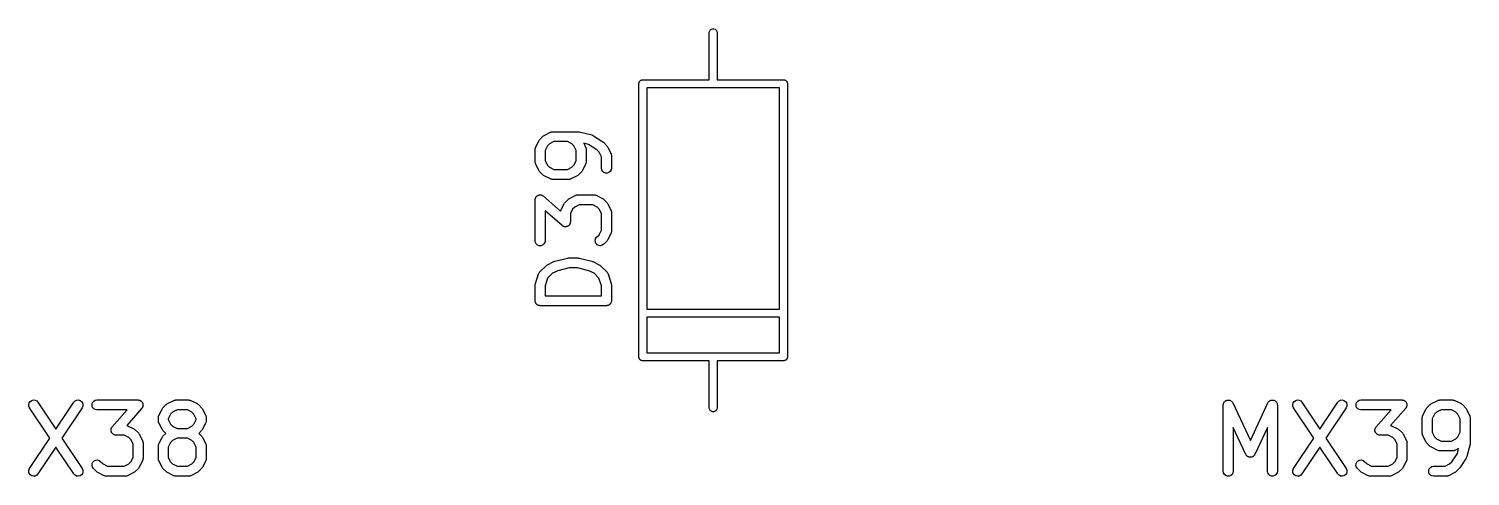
# Model space of a CAD drawing. Extents: x 35 to 250, y -99 to -35.
# Drawn here: x 56.36 to 78.08, y -98.95 to -92.2 of the extents above; entities that cross this region are included whole.
import ezdxf

# ---------------------------------------------------------------- set-up
doc = ezdxf.new("R2010")
doc.units = 0
doc.header["$MEASUREMENT"] = 0
doc.layers.add('BLACK', color=7, linetype='CONTINUOUS')

msp = doc.modelspace()

# ---------------------------------------------------------------- linework, layer by layer
at = {"layer": 'Black'}
for p, q in [((66.615, -92.2612), (66.6186, -92.2407)), ((66.615, -92.9712), (66.615, -92.2612)), ((66.6186, -92.2407), (66.629, -92.2227)), ((66.629, -92.2227), (66.645, -92.2093)), ((66.645, -92.2093), (66.6646, -92.2022)), ((66.6646, -92.2022), (66.6854, -92.2022)), ((66.6854, -92.2022), (66.705, -92.2093)), ((66.705, -92.2093), (66.721, -92.2227)), ((66.721, -92.2227), (66.7314, -92.2407)), ((66.7314, -92.2407), (66.735, -92.2612)), ((66.735, -92.2612), (66.735, -92.9712)), ((65.5899, -92.9775), (65.5945, -92.9749)), ((65.5945, -92.9749), (65.5997, -92.974)), ((65.5997, -92.974), (65.6046, -92.9722)), ((65.6046, -92.9722), (65.6098, -92.9722)), ((65.6098, -92.9722), (65.615, -92.9712)), ((65.615, -92.9712), (66.615, -92.9712)), ((66.735, -92.9712), (67.735, -92.9712)), ((67.735, -92.9712), (67.7402, -92.9722)), ((67.7402, -92.9722), (67.7454, -92.9722)), ((67.7454, -92.9722), (67.7503, -92.974)), ((67.7503, -92.974), (67.7555, -92.9749)), ((67.7555, -92.9749), (67.7601, -92.9775)), ((65.555, -93.0312), (65.5559, -93.0261)), ((65.555, -97.1512), (65.555, -93.0312)), ((65.5559, -93.0208), (65.5577, -93.0159)), ((65.5559, -93.0261), (65.5559, -93.0208)), ((65.5577, -93.0159), (65.5586, -93.0107)), ((65.5586, -93.0107), (65.5612, -93.0062)), ((65.5612, -93.0062), (65.563, -93.0012)), ((65.563, -93.0012), (65.5664, -92.9972)), ((65.5664, -92.9972), (65.569, -92.9927)), ((65.569, -92.9927), (65.5731, -92.9893)), ((65.5731, -92.9893), (65.5764, -92.9853)), ((65.5764, -92.9853), (65.581, -92.9827)), ((65.581, -92.9827), (65.585, -92.9793)), ((65.585, -92.9793), (65.5899, -92.9775)), ((65.675, -93.0913), (65.675, -96.4312)), ((67.675, -93.0913), (65.675, -93.0913)), ((67.675, -96.4312), (67.675, -93.0913)), ((67.7601, -92.9775), (67.765, -92.9793)), ((67.765, -92.9793), (67.769, -92.9827)), ((67.769, -92.9827), (67.7736, -92.9853)), ((67.7736, -92.9853), (67.7769, -92.9893)), ((67.7769, -92.9893), (67.781, -92.9927)), ((67.781, -92.9927), (67.7836, -92.9972)), ((67.7836, -92.9972), (67.787, -93.0012)), ((67.787, -93.0012), (67.7888, -93.0062)), ((67.7888, -93.0062), (67.7914, -93.0107)), ((67.7914, -93.0107), (67.7923, -93.0159)), ((67.7923, -93.0159), (67.7941, -93.0208)), ((67.7941, -93.0208), (67.7941, -93.0261)), ((67.7941, -93.0261), (67.795, -93.0312)), ((67.795, -93.0312), (67.795, -97.1512)), ((64.062, -93.8715), (64.1096, -93.8239)), ((64.1096, -93.8239), (64.1194, -93.817)), ((64.1194, -93.817), (64.1291, -93.8099)), ((64.1291, -93.8099), (64.2243, -93.7623)), ((64.2243, -93.7623), (64.2285, -93.761)), ((64.2285, -93.761), (64.2322, -93.7589)), ((64.2322, -93.7589), (64.2409, -93.7573)), ((64.2409, -93.7573), (64.2493, -93.7548)), ((64.2493, -93.7548), (64.2536, -93.7551)), ((64.2536, -93.7551), (64.2579, -93.7543)), ((64.2579, -93.7543), (64.6388, -93.7543)), ((64.6388, -93.7543), (64.6478, -93.7559)), ((64.6478, -93.7559), (64.657, -93.7566)), ((64.657, -93.7566), (64.8475, -93.8042)), ((64.8475, -93.8042), (64.8591, -93.8094)), ((64.8591, -93.8094), (64.8709, -93.8146)), ((64.8709, -93.8146), (65.0137, -93.9098)), ((63.9924, -94.0198), (63.9931, -94.0156)), ((63.9924, -94.2103), (63.9924, -94.0198)), ((63.9929, -94.0112), (63.9954, -94.0028)), ((63.9931, -94.0156), (63.9929, -94.0112)), ((63.9954, -94.0028), (63.9969, -93.9942)), ((63.9969, -93.9942), (63.9991, -93.9904)), ((63.9991, -93.9904), (64.0003, -93.9863)), ((64.0003, -93.9863), (64.0479, -93.891)), ((64.0479, -93.891), (64.0551, -93.8814)), ((64.0551, -93.8814), (64.062, -93.8715)), ((64.1766, -93.969), (64.1424, -94.0375)), ((64.1424, -94.0375), (64.1424, -94.1926)), ((64.207, -93.9386), (64.1766, -93.969)), ((64.2756, -93.9043), (64.207, -93.9386)), ((64.4782, -93.9043), (64.2756, -93.9043)), ((64.5468, -93.9386), (64.4782, -93.9043)), ((64.5772, -93.969), (64.5468, -93.9386)), ((64.6114, -94.0375), (64.5772, -93.969)), ((64.6114, -94.1926), (64.6114, -94.0375)), ((64.7985, -93.9466), (64.7244, -93.928)), ((64.7244, -93.928), (64.7535, -93.9863)), ((64.7535, -93.9863), (64.7547, -93.9904)), ((64.7547, -93.9904), (64.7569, -93.9942)), ((64.7569, -93.9942), (64.7584, -94.0028)), ((64.7584, -94.0028), (64.7609, -94.0112)), ((64.7609, -94.0112), (64.7607, -94.0156)), ((64.7607, -94.0156), (64.7614, -94.0198)), ((64.7614, -94.0198), (64.7614, -94.2103)), ((64.9244, -94.0305), (64.7985, -93.9466)), ((64.9581, -94.0642), (64.9244, -94.0305)), ((65.0137, -93.9098), (65.0191, -93.9149)), ((65.0191, -93.9149), (65.0252, -93.9192)), ((65.0252, -93.9192), (65.0728, -93.9668)), ((65.0728, -93.9668), (65.0797, -93.9766)), ((65.0797, -93.9766), (65.0868, -93.9863)), ((65.0868, -93.9863), (65.1345, -94.0815)), ((63.9931, -94.2146), (63.9924, -94.2103)), ((63.9929, -94.2189), (63.9931, -94.2146)), ((63.9954, -94.2273), (63.9929, -94.2189)), ((63.9969, -94.236), (63.9954, -94.2273)), ((63.9991, -94.2397), (63.9969, -94.236)), ((64.0003, -94.2438), (63.9991, -94.2397)), ((64.0479, -94.3391), (64.0003, -94.2438)), ((64.1424, -94.1926), (64.1766, -94.2611)), ((64.1766, -94.2611), (64.207, -94.2915)), ((64.5468, -94.2915), (64.5772, -94.2611)), ((64.5772, -94.2611), (64.6114, -94.1926)), ((64.7535, -94.2438), (64.7059, -94.3391)), ((64.7547, -94.2397), (64.7535, -94.2438)), ((64.7569, -94.236), (64.7547, -94.2397)), ((64.7584, -94.2273), (64.7569, -94.236)), ((64.7609, -94.2189), (64.7584, -94.2273)), ((64.7614, -94.2103), (64.7607, -94.2146)), ((64.7607, -94.2146), (64.7609, -94.2189)), ((64.9924, -94.1328), (64.9581, -94.0642)), ((64.9924, -94.3055), (64.9924, -94.1328)), ((65.1345, -94.0815), (65.1357, -94.0857)), ((65.1357, -94.0857), (65.1379, -94.0894)), ((65.1379, -94.0894), (65.1394, -94.0981)), ((65.1394, -94.0981), (65.1419, -94.1065)), ((65.1419, -94.1065), (65.1416, -94.1108)), ((65.1416, -94.1108), (65.1424, -94.1151)), ((65.1424, -94.1151), (65.1424, -94.3055)), ((64.0551, -94.3487), (64.0479, -94.3391)), ((64.062, -94.3586), (64.0551, -94.3487)), ((64.1096, -94.4062), (64.062, -94.3586)), ((64.1194, -94.4131), (64.1096, -94.4062)), ((64.1291, -94.4202), (64.1194, -94.4131)), ((64.2243, -94.4679), (64.1291, -94.4202)), ((64.207, -94.2915), (64.2756, -94.3258)), ((64.2285, -94.4691), (64.2243, -94.4679)), ((64.2322, -94.4713), (64.2285, -94.4691)), ((64.2409, -94.4728), (64.2322, -94.4713)), ((64.2493, -94.4753), (64.2409, -94.4728)), ((64.2536, -94.475), (64.2493, -94.4753)), ((64.2579, -94.4758), (64.2536, -94.475)), ((64.496, -94.4758), (64.2579, -94.4758)), ((64.2756, -94.3258), (64.4782, -94.3258)), ((64.4782, -94.3258), (64.5468, -94.2915)), ((64.5002, -94.475), (64.496, -94.4758)), ((64.5045, -94.4753), (64.5002, -94.475)), ((64.5129, -94.4728), (64.5045, -94.4753)), ((64.5216, -94.4713), (64.5129, -94.4728)), ((64.5254, -94.4691), (64.5216, -94.4713)), ((64.5295, -94.4679), (64.5254, -94.4691)), ((64.6247, -94.4202), (64.5295, -94.4679)), ((64.6344, -94.4131), (64.6247, -94.4202)), ((64.6442, -94.4062), (64.6344, -94.4131)), ((64.6918, -94.3586), (64.6442, -94.4062)), ((64.6987, -94.3487), (64.6918, -94.3586)), ((64.7059, -94.3391), (64.6987, -94.3487)), ((64.9969, -94.3312), (64.9924, -94.3055)), ((65.0099, -94.3537), (64.9969, -94.3312)), ((65.0299, -94.3705), (65.0099, -94.3537)), ((65.0544, -94.3794), (65.0299, -94.3705)), ((65.0804, -94.3794), (65.0544, -94.3794)), ((65.1049, -94.3705), (65.0804, -94.3794)), ((65.1248, -94.3537), (65.1049, -94.3705)), ((65.1379, -94.3312), (65.1248, -94.3537)), ((65.1424, -94.3055), (65.1379, -94.3312)), ((64.0368, -94.7143), (64.0432, -94.7107)), ((64.0432, -94.7107), (64.0489, -94.7098)), ((64.0489, -94.7098), (64.0544, -94.7079)), ((64.0544, -94.7079), (64.0617, -94.7079)), ((64.0617, -94.7079), (64.0689, -94.7067)), ((64.0689, -94.7067), (64.0746, -94.7079)), ((64.0746, -94.7079), (64.0804, -94.7079)), ((64.0804, -94.7079), (64.0873, -94.7104)), ((64.0873, -94.7104), (64.0945, -94.7118)), ((64.0945, -94.7118), (64.0994, -94.7148)), ((64.6053, -94.7146), (64.6094, -94.7134)), ((64.6094, -94.7134), (64.6132, -94.7112)), ((64.6132, -94.7112), (64.6218, -94.7097)), ((64.6218, -94.7097), (64.6302, -94.7072)), ((64.6302, -94.7072), (64.6346, -94.7075)), ((64.6346, -94.7075), (64.6388, -94.7067)), ((64.6388, -94.7067), (64.8769, -94.7067)), ((64.8769, -94.7067), (64.8812, -94.7075)), ((64.8812, -94.7075), (64.8855, -94.7072)), ((64.8855, -94.7072), (64.8939, -94.7097)), ((64.8939, -94.7097), (64.9026, -94.7112)), ((64.9026, -94.7112), (64.9063, -94.7134)), ((64.9063, -94.7134), (64.9104, -94.7146)), ((63.9924, -94.7817), (63.9937, -94.7745)), ((63.9924, -95.4008), (63.9924, -94.7817)), ((63.9937, -94.7745), (63.9938, -94.7672)), ((63.9938, -94.7672), (63.9959, -94.7618)), ((63.9959, -94.7618), (63.9969, -94.7561)), ((63.9969, -94.7561), (64.0006, -94.7497)), ((64.0006, -94.7497), (64.0032, -94.7429)), ((64.0032, -94.7429), (64.007, -94.7385)), ((64.007, -94.7385), (64.0099, -94.7335)), ((64.0099, -94.7335), (64.0155, -94.7288)), ((64.0155, -94.7288), (64.0204, -94.7233)), ((64.0204, -94.7233), (64.0254, -94.7205)), ((64.0254, -94.7205), (64.0299, -94.7168)), ((64.0299, -94.7168), (64.0368, -94.7143)), ((64.0994, -94.7148), (64.1049, -94.7168)), ((64.1049, -94.7168), (64.1105, -94.7215)), ((64.1105, -94.7215), (64.1168, -94.7253)), ((64.1168, -94.7253), (64.3768, -94.9528)), ((64.3813, -94.9387), (64.4289, -94.8434)), ((64.4289, -94.8434), (64.436, -94.8338)), ((64.436, -94.8338), (64.4429, -94.8239)), ((64.4429, -94.8239), (64.4905, -94.7763)), ((64.4905, -94.7763), (64.5004, -94.7694)), ((64.5004, -94.7694), (64.51, -94.7623)), ((64.51, -94.7623), (64.6053, -94.7146)), ((64.5576, -94.9214), (64.5233, -94.9899)), ((64.588, -94.891), (64.5576, -94.9214)), ((64.6565, -94.8567), (64.588, -94.891)), ((64.8592, -94.8567), (64.6565, -94.8567)), ((64.9277, -94.891), (64.8592, -94.8567)), ((64.9104, -94.7146), (65.0057, -94.7623)), ((64.9581, -94.9214), (64.9277, -94.891)), ((64.9924, -94.9899), (64.9581, -94.9214)), ((65.0057, -94.7623), (65.0153, -94.7694)), ((65.0153, -94.7694), (65.0252, -94.7763)), ((65.0252, -94.7763), (65.0728, -94.8239)), ((65.0728, -94.8239), (65.0797, -94.8338)), ((65.0797, -94.8338), (65.0868, -94.8434)), ((65.0868, -94.8434), (65.1345, -94.9387)), ((64.3989, -95.1715), (64.1424, -94.947)), ((64.1424, -94.947), (64.1424, -95.4008)), ((64.3768, -94.9528), (64.3779, -94.9466)), ((64.3779, -94.9466), (64.38, -94.9428)), ((64.38, -94.9428), (64.3813, -94.9387)), ((64.5151, -95.1471), (64.5125, -95.1539)), ((64.5188, -95.1407), (64.5151, -95.1471)), ((64.5198, -95.135), (64.5188, -95.1407)), ((64.5219, -95.1296), (64.5198, -95.135)), ((64.5221, -95.1223), (64.5219, -95.1296)), ((64.5233, -95.1151), (64.5221, -95.1223)), ((64.5233, -94.9899), (64.5233, -95.1151)), ((64.9924, -95.2402), (64.9924, -94.9899)), ((65.1345, -94.9387), (65.1357, -94.9428)), ((65.1357, -94.9428), (65.1379, -94.9466)), ((65.1379, -94.9466), (65.1394, -94.9552)), ((65.1394, -94.9552), (65.1419, -94.9636)), ((65.1419, -94.9636), (65.1416, -94.9679)), ((65.1416, -94.9679), (65.1424, -94.9722)), ((65.1424, -94.9722), (65.1424, -95.2579)), ((64.4052, -95.1753), (64.3989, -95.1715)), ((64.4108, -95.18), (64.4052, -95.1753)), ((64.4163, -95.182), (64.4108, -95.18)), ((64.4212, -95.185), (64.4163, -95.182)), ((64.4284, -95.1864), (64.4212, -95.185)), ((64.4353, -95.1889), (64.4284, -95.1864)), ((64.4411, -95.1889), (64.4353, -95.1889)), ((64.4468, -95.19), (64.4411, -95.1889)), ((64.454, -95.1889), (64.4468, -95.19)), ((64.4614, -95.1889), (64.454, -95.1889)), ((64.4668, -95.1869), (64.4614, -95.1889)), ((64.4725, -95.1861), (64.4668, -95.1869)), ((64.4789, -95.1825), (64.4725, -95.1861)), ((64.4858, -95.18), (64.4789, -95.1825)), ((64.4903, -95.1763), (64.4858, -95.18)), ((64.4953, -95.1735), (64.4903, -95.1763)), ((64.5002, -95.168), (64.4953, -95.1735)), ((64.5058, -95.1633), (64.5002, -95.168)), ((64.5087, -95.1583), (64.5058, -95.1633)), ((64.5125, -95.1539), (64.5087, -95.1583)), ((64.9042, -95.3691), (64.9191, -95.3477)), ((64.9191, -95.3477), (64.9581, -95.3087)), ((64.9581, -95.3087), (64.9924, -95.2402)), ((65.1345, -95.2915), (65.0868, -95.3867)), ((65.1357, -95.2873), (65.1345, -95.2915)), ((65.1379, -95.2836), (65.1357, -95.2873)), ((65.1394, -95.2749), (65.1379, -95.2836)), ((65.1419, -95.2665), (65.1394, -95.2749)), ((65.1424, -95.2579), (65.1416, -95.2622)), ((65.1416, -95.2622), (65.1419, -95.2665)), ((63.9969, -95.4264), (63.9924, -95.4008)), ((64.0099, -95.449), (63.9969, -95.4264)), ((64.0299, -95.4657), (64.0099, -95.449)), ((64.0544, -95.4746), (64.0299, -95.4657)), ((64.0804, -95.4746), (64.0544, -95.4746)), ((64.1049, -95.4657), (64.0804, -95.4746)), ((64.1248, -95.449), (64.1049, -95.4657)), ((64.1379, -95.4264), (64.1248, -95.449)), ((64.1424, -95.4008), (64.1379, -95.4264)), ((64.8974, -95.3942), (64.9042, -95.3691)), ((64.8997, -95.4202), (64.8974, -95.3942)), ((64.9107, -95.4438), (64.8997, -95.4202)), ((64.9291, -95.4622), (64.9107, -95.4438)), ((64.9527, -95.4732), (64.9291, -95.4622)), ((64.9787, -95.4755), (64.9527, -95.4732)), ((65.0038, -95.4687), (64.9787, -95.4755)), ((65.0252, -95.4538), (65.0038, -95.4687)), ((65.0728, -95.4062), (65.0252, -95.4538)), ((65.0797, -95.3964), (65.0728, -95.4062)), ((65.0868, -95.3867), (65.0797, -95.3964)), ((64.062, -95.8715), (64.1572, -95.7763)), ((64.1572, -95.7763), (64.1671, -95.7694)), ((64.1671, -95.7694), (64.1767, -95.7623)), ((64.1767, -95.7623), (64.2719, -95.7146)), ((64.2719, -95.7146), (64.2798, -95.7123)), ((64.2798, -95.7123), (64.2873, -95.709)), ((64.2873, -95.709), (64.4778, -95.6613)), ((64.4778, -95.6613), (64.4869, -95.6607)), ((64.4869, -95.6607), (64.496, -95.6591)), ((64.496, -95.6591), (64.6388, -95.6591)), ((64.6388, -95.6591), (64.6478, -95.6607)), ((64.6478, -95.6607), (64.657, -95.6613)), ((64.657, -95.6613), (64.8475, -95.709)), ((64.8475, -95.709), (64.855, -95.7123)), ((64.855, -95.7123), (64.8628, -95.7146)), ((64.8628, -95.7146), (64.9581, -95.7623)), ((64.9581, -95.7623), (64.9677, -95.7694)), ((64.9677, -95.7694), (64.9776, -95.7763)), ((64.9776, -95.7763), (65.0728, -95.8715)), ((63.9962, -96.0437), (64.0438, -95.9009)), ((64.0438, -95.9009), (64.0459, -95.8971)), ((64.0459, -95.8971), (64.047, -95.8929)), ((64.047, -95.8929), (64.0521, -95.8857)), ((64.0521, -95.8857), (64.0563, -95.878)), ((64.0563, -95.878), (64.0595, -95.8751)), ((64.0595, -95.8751), (64.062, -95.8715)), ((64.1806, -95.9651), (64.1424, -96.0796)), ((64.2547, -95.891), (64.1806, -95.9651)), ((64.3317, -95.8525), (64.2547, -95.891)), ((64.5052, -95.8091), (64.3317, -95.8525)), ((64.6296, -95.8091), (64.5052, -95.8091)), ((64.8031, -95.8525), (64.6296, -95.8091)), ((64.8801, -95.891), (64.8031, -95.8525)), ((64.9542, -95.9651), (64.8801, -95.891)), ((64.9924, -96.0796), (64.9542, -95.9651)), ((65.0728, -95.8715), (65.0753, -95.8751)), ((65.0753, -95.8751), (65.0785, -95.878)), ((65.0785, -95.878), (65.0827, -95.8857)), ((65.0827, -95.8857), (65.0877, -95.8929)), ((65.0877, -95.8929), (65.0889, -95.8971)), ((65.0889, -95.8971), (65.0909, -95.9009)), ((65.0909, -95.9009), (65.1385, -96.0437)), ((63.9924, -96.0674), (63.9945, -96.0556)), ((63.9924, -96.3055), (63.9924, -96.0674)), ((63.9945, -96.0556), (63.9962, -96.0437)), ((64.1424, -96.0796), (64.1424, -96.2305)), ((64.1424, -96.2305), (64.9924, -96.2305)), ((64.9924, -96.2305), (64.9924, -96.0796)), ((65.1385, -96.0437), (65.1403, -96.0556)), ((65.1403, -96.0556), (65.1424, -96.0674)), ((65.1424, -96.0674), (65.1424, -96.3055)), ((63.9935, -96.312), (63.9924, -96.3055)), ((63.9935, -96.3186), (63.9935, -96.312)), ((63.9958, -96.3247), (63.9935, -96.3186)), ((63.9969, -96.3312), (63.9958, -96.3247)), ((64.0002, -96.3369), (63.9969, -96.3312)), ((64.0024, -96.343), (64.0002, -96.3369)), ((64.0066, -96.3481), (64.0024, -96.343)), ((64.0099, -96.3537), (64.0066, -96.3481)), ((64.015, -96.358), (64.0099, -96.3537)), ((64.0192, -96.363), (64.015, -96.358)), ((64.0249, -96.3663), (64.0192, -96.363)), ((64.0299, -96.3705), (64.0249, -96.3663)), ((64.036, -96.3727), (64.0299, -96.3705)), ((64.0417, -96.376), (64.036, -96.3727)), ((64.0482, -96.3772), (64.0417, -96.376)), ((64.0544, -96.3794), (64.0482, -96.3772)), ((64.0609, -96.3794), (64.0544, -96.3794)), ((64.0674, -96.3805), (64.0609, -96.3794)), ((65.0674, -96.3805), (64.0674, -96.3805)), ((65.0738, -96.3794), (65.0674, -96.3805)), ((65.0804, -96.3794), (65.0738, -96.3794)), ((65.0866, -96.3772), (65.0804, -96.3794)), ((65.093, -96.376), (65.0866, -96.3772)), ((65.0987, -96.3727), (65.093, -96.376)), ((65.1049, -96.3705), (65.0987, -96.3727)), ((65.1099, -96.3663), (65.1049, -96.3705)), ((65.1156, -96.363), (65.1099, -96.3663)), ((65.1198, -96.358), (65.1156, -96.363)), ((65.1248, -96.3537), (65.1198, -96.358)), ((65.1281, -96.3481), (65.1248, -96.3537)), ((65.1323, -96.343), (65.1281, -96.3481)), ((65.1346, -96.3369), (65.1323, -96.343)), ((65.1379, -96.3312), (65.1346, -96.3369)), ((65.139, -96.3247), (65.1379, -96.3312)), ((65.1412, -96.3186), (65.139, -96.3247)), ((65.1424, -96.3055), (65.1412, -96.312)), ((65.1412, -96.312), (65.1412, -96.3186)), ((65.675, -96.4312), (67.675, -96.4312)), ((65.675, -96.5512), (65.675, -97.0913)), ((67.675, -96.5512), (65.675, -96.5512)), ((67.675, -97.0913), (67.675, -96.5512)), ((65.675, -97.0913), (67.675, -97.0913)), ((65.5559, -97.1564), (65.555, -97.1512)), ((65.5559, -97.1617), (65.5559, -97.1564)), ((65.5577, -97.1666), (65.5559, -97.1617)), ((65.5586, -97.1718), (65.5577, -97.1666)), ((65.5612, -97.1763), (65.5586, -97.1718)), ((65.563, -97.1812), (65.5612, -97.1763)), ((65.5664, -97.1853), (65.563, -97.1812)), ((65.569, -97.1898), (65.5664, -97.1853)), ((65.5731, -97.1932), (65.569, -97.1898)), ((65.5764, -97.1972), (65.5731, -97.1932)), ((65.581, -97.1998), (65.5764, -97.1972)), ((65.585, -97.2032), (65.581, -97.1998)), ((65.5899, -97.205), (65.585, -97.2032)), ((65.5945, -97.2076), (65.5899, -97.205)), ((65.5997, -97.2085), (65.5945, -97.2076)), ((65.6046, -97.2103), (65.5997, -97.2085)), ((65.6098, -97.2103), (65.6046, -97.2103)), ((65.615, -97.2112), (65.6098, -97.2103)), ((66.615, -97.2112), (65.615, -97.2112)), ((66.615, -97.9213), (66.615, -97.2112)), ((67.735, -97.2112), (66.735, -97.2112)), ((66.735, -97.2112), (66.735, -97.9213)), ((67.7402, -97.2103), (67.735, -97.2112)), ((67.7454, -97.2103), (67.7402, -97.2103)), ((67.7503, -97.2085), (67.7454, -97.2103)), ((67.7555, -97.2076), (67.7503, -97.2085)), ((67.7601, -97.205), (67.7555, -97.2076)), ((67.765, -97.2032), (67.7601, -97.205)), ((67.769, -97.1998), (67.765, -97.2032)), ((67.7736, -97.1972), (67.769, -97.1998)), ((67.7769, -97.1932), (67.7736, -97.1972)), ((67.781, -97.1898), (67.7769, -97.1932)), ((67.7836, -97.1853), (67.781, -97.1898)), ((67.787, -97.1812), (67.7836, -97.1853)), ((67.7888, -97.1763), (67.787, -97.1812)), ((67.7914, -97.1718), (67.7888, -97.1763)), ((67.7923, -97.1666), (67.7914, -97.1718)), ((67.7941, -97.1617), (67.7923, -97.1666)), ((67.795, -97.1512), (67.7941, -97.1564)), ((67.7941, -97.1564), (67.7941, -97.1617)), ((56.3612, -97.8691), (56.3685, -97.8441)), ((56.3628, -97.8951), (56.3612, -97.8691)), ((56.3733, -97.919), (56.3628, -97.8951)), ((56.3685, -97.8441), (56.3839, -97.8231)), ((56.6789, -98.3774), (56.3733, -97.919)), ((56.3839, -97.8231), (56.4056, -97.8087)), ((56.4056, -97.8087), (56.4309, -97.8025)), ((56.4309, -97.8025), (56.4568, -97.8054)), ((56.4568, -97.8054), (56.4801, -97.8169)), ((56.4801, -97.8169), (56.4981, -97.8358)), ((56.4981, -97.8358), (56.769, -98.2422)), ((56.769, -98.2422), (57.04, -97.8358)), ((57.1648, -97.919), (56.8592, -98.3774)), ((57.04, -97.8358), (57.058, -97.8169)), ((57.058, -97.8169), (57.0813, -97.8054)), ((57.0813, -97.8054), (57.1072, -97.8025)), ((57.1072, -97.8025), (57.1325, -97.8087)), ((57.1325, -97.8087), (57.1542, -97.8231)), ((57.1542, -97.8231), (57.1696, -97.8441)), ((57.1753, -97.8951), (57.1648, -97.919)), ((57.1696, -97.8441), (57.1769, -97.8691)), ((57.1769, -97.8691), (57.1753, -97.8951)), ((57.3142, -97.8644), (57.3231, -97.8399)), ((57.3142, -97.8904), (57.3142, -97.8644)), ((57.3231, -97.9149), (57.3142, -97.8904)), ((57.3231, -97.8399), (57.3399, -97.8199)), ((57.3399, -97.9348), (57.3231, -97.9149)), ((57.3399, -97.8199), (57.3624, -97.8069)), ((57.3624, -97.9479), (57.3399, -97.9348)), ((57.3624, -97.8069), (57.3881, -97.8024)), ((57.3881, -97.9524), (57.3624, -97.9479)), ((57.3881, -97.8024), (58.0071, -97.8024)), ((57.8419, -97.9524), (57.3881, -97.9524)), ((57.6174, -98.2089), (57.8419, -97.9524)), ((58.0636, -97.9268), (57.8361, -98.1868)), ((58.0071, -97.8024), (58.0144, -97.8037)), ((58.0144, -97.8037), (58.0217, -97.8038)), ((58.0217, -97.8038), (58.0271, -97.8059)), ((58.0271, -97.8059), (58.0328, -97.8069)), ((58.0328, -97.8069), (58.0391, -97.8106)), ((58.0391, -97.8106), (58.046, -97.8132)), ((58.046, -97.8132), (58.0503, -97.817)), ((58.0503, -97.817), (58.0554, -97.8199)), ((58.0554, -97.8199), (58.0601, -97.8255)), ((58.0601, -97.8255), (58.0656, -97.8304)), ((58.0674, -97.9205), (58.0636, -97.9268)), ((58.0656, -97.8304), (58.0684, -97.8354)), ((58.0721, -97.9149), (58.0674, -97.9205)), ((58.0684, -97.8354), (58.0721, -97.8399)), ((58.0721, -97.8399), (58.0746, -97.8468)), ((58.0741, -97.9094), (58.0721, -97.9149)), ((58.0771, -97.9045), (58.0741, -97.9094)), ((58.0746, -97.8468), (58.0781, -97.8532)), ((58.0785, -97.8973), (58.0771, -97.9045)), ((58.0781, -97.8532), (58.079, -97.8589)), ((58.081, -97.8904), (58.0785, -97.8973)), ((58.079, -97.8589), (58.081, -97.8644)), ((58.081, -97.8644), (58.081, -97.8717)), ((58.081, -97.8717), (58.0821, -97.8789)), ((58.0821, -97.8789), (58.081, -97.8846)), ((58.081, -97.8846), (58.081, -97.8904)), ((58.321, -98.0343), (58.3686, -97.9391)), ((58.3686, -97.9391), (58.3758, -97.9294)), ((58.3758, -97.9294), (58.3827, -97.9196)), ((58.3827, -97.9196), (58.4303, -97.872)), ((58.4303, -97.872), (58.4401, -97.8651)), ((58.4401, -97.8651), (58.4498, -97.8579)), ((58.4498, -97.8579), (58.545, -97.8103)), ((58.5963, -97.9524), (58.5278, -97.9866)), ((58.545, -97.8103), (58.5492, -97.8091)), ((58.5492, -97.8091), (58.5529, -97.8069)), ((58.5529, -97.8069), (58.5616, -97.8054)), ((58.5616, -97.8054), (58.57, -97.8029)), ((58.57, -97.8029), (58.5743, -97.8031)), ((58.5743, -97.8031), (58.5786, -97.8024)), ((58.5786, -97.8024), (58.769, -97.8024)), ((58.7513, -97.9524), (58.5963, -97.9524)), ((58.8199, -97.9866), (58.7513, -97.9524)), ((58.769, -97.8024), (58.7733, -97.8031)), ((58.7733, -97.8031), (58.7776, -97.8029)), ((58.7776, -97.8029), (58.786, -97.8054)), ((58.786, -97.8054), (58.7947, -97.8069)), ((58.7947, -97.8069), (58.7984, -97.8091)), ((58.7984, -97.8091), (58.8026, -97.8103)), ((58.8026, -97.8103), (58.8978, -97.8579)), ((58.8978, -97.8579), (58.9075, -97.8651)), ((58.9075, -97.8651), (58.9173, -97.872)), ((58.9173, -97.872), (58.9649, -97.9196)), ((58.9649, -97.9196), (58.9718, -97.9294)), ((58.9718, -97.9294), (58.979, -97.9391)), ((58.979, -97.9391), (59.0266, -98.0343)), ((66.6186, -97.9418), (66.615, -97.9213)), ((66.629, -97.9598), (66.6186, -97.9418)), ((66.645, -97.9732), (66.629, -97.9598)), ((66.721, -97.9598), (66.705, -97.9732)), ((66.7314, -97.9418), (66.721, -97.9598)), ((66.735, -97.9213), (66.7314, -97.9418)), ((74.3631, -97.8774), (74.3648, -97.8677)), ((74.3631, -98.8774), (74.3631, -97.8774)), ((74.3648, -97.8677), (74.3656, -97.858)), ((74.3656, -97.858), (74.367, -97.855)), ((74.367, -97.855), (74.3676, -97.8517)), ((74.3676, -97.8517), (74.3725, -97.8433)), ((74.3725, -97.8433), (74.3766, -97.8344)), ((74.3766, -97.8344), (74.379, -97.832)), ((74.379, -97.832), (74.3806, -97.8292)), ((74.3806, -97.8292), (74.3881, -97.8229)), ((74.3881, -97.8229), (74.3951, -97.816)), ((74.3951, -97.816), (74.3981, -97.8146)), ((74.3981, -97.8146), (74.4006, -97.8124)), ((74.4006, -97.8124), (74.4098, -97.8091)), ((74.4098, -97.8091), (74.4187, -97.8049)), ((74.4187, -97.8049), (74.422, -97.8047)), ((74.422, -97.8047), (74.4251, -97.8035)), ((74.4251, -97.8035), (74.4349, -97.8035)), ((74.4349, -97.8035), (74.4446, -97.8027)), ((74.4446, -97.8027), (74.4478, -97.8035)), ((74.4478, -97.8035), (74.4511, -97.8035)), ((74.4511, -97.8035), (74.4603, -97.8069)), ((74.4603, -97.8069), (74.4698, -97.8094)), ((74.4698, -97.8094), (74.4725, -97.8113)), ((74.4725, -97.8113), (74.4756, -97.8124)), ((74.4756, -97.8124), (74.4831, -97.8187)), ((74.4831, -97.8187), (74.4911, -97.8243)), ((74.4911, -97.8243), (74.493, -97.827)), ((74.493, -97.827), (74.4955, -97.8292)), ((74.4955, -97.8292), (74.5004, -97.8376)), ((74.5004, -97.8376), (74.5061, -97.8457)), ((74.5061, -97.8457), (74.7714, -98.4143)), ((74.7714, -98.4143), (75.0368, -97.8457)), ((75.0368, -97.8457), (75.0424, -97.8376)), ((75.0424, -97.8376), (75.0473, -97.8292)), ((75.0473, -97.8292), (75.0498, -97.827)), ((75.0498, -97.827), (75.0517, -97.8243)), ((75.0517, -97.8243), (75.0598, -97.8187)), ((75.0598, -97.8187), (75.0673, -97.8124)), ((75.0673, -97.8124), (75.0704, -97.8113)), ((75.0704, -97.8113), (75.0731, -97.8094)), ((75.0731, -97.8094), (75.0825, -97.8069)), ((75.0825, -97.8069), (75.0917, -97.8035)), ((75.0917, -97.8035), (75.0951, -97.8035)), ((75.0951, -97.8035), (75.0982, -97.8027)), ((75.0982, -97.8027), (75.108, -97.8035)), ((75.108, -97.8035), (75.1178, -97.8035)), ((75.1178, -97.8035), (75.1209, -97.8047)), ((75.1209, -97.8047), (75.1242, -97.8049)), ((75.1242, -97.8049), (75.1331, -97.8091)), ((75.1331, -97.8091), (75.1423, -97.8124)), ((75.1423, -97.8124), (75.1448, -97.8146)), ((75.1448, -97.8146), (75.1478, -97.816)), ((75.1478, -97.816), (75.1547, -97.8229)), ((75.1547, -97.8229), (75.1622, -97.8292)), ((75.1622, -97.8292), (75.1639, -97.832)), ((75.1639, -97.832), (75.1662, -97.8344)), ((75.1662, -97.8344), (75.1703, -97.8433)), ((75.1703, -97.8433), (75.1752, -97.8517)), ((75.1752, -97.8517), (75.1758, -97.855)), ((75.1758, -97.855), (75.1772, -97.858)), ((75.1772, -97.858), (75.1781, -97.8677)), ((75.1781, -97.8677), (75.1798, -97.8774)), ((75.1798, -97.8774), (75.1798, -98.8774)), ((75.4112, -97.8691), (75.4185, -97.8441)), ((75.4128, -97.8951), (75.4112, -97.8691)), ((75.4233, -97.919), (75.4128, -97.8951)), ((75.4185, -97.8441), (75.4339, -97.8231)), ((75.7289, -98.3774), (75.4233, -97.919)), ((75.4339, -97.8231), (75.4556, -97.8087)), ((75.4556, -97.8087), (75.4809, -97.8025)), ((75.4809, -97.8025), (75.5068, -97.8054)), ((75.5068, -97.8054), (75.5301, -97.8169)), ((75.5301, -97.8169), (75.5481, -97.8358)), ((75.5481, -97.8358), (75.819, -98.2422)), ((75.819, -98.2422), (76.09, -97.8358)), ((76.2148, -97.919), (75.9092, -98.3774)), ((76.09, -97.8358), (76.108, -97.8169)), ((76.108, -97.8169), (76.1313, -97.8054)), ((76.1313, -97.8054), (76.1572, -97.8025)), ((76.1572, -97.8025), (76.1825, -97.8087)), ((76.1825, -97.8087), (76.2042, -97.8231)), ((76.2042, -97.8231), (76.2196, -97.8441)), ((76.2253, -97.8951), (76.2148, -97.919)), ((76.2196, -97.8441), (76.2269, -97.8691)), ((76.2269, -97.8691), (76.2253, -97.8951)), ((76.3642, -97.8644), (76.3731, -97.8399)), ((76.3642, -97.8904), (76.3642, -97.8644)), ((76.3731, -97.9149), (76.3642, -97.8904)), ((76.3731, -97.8399), (76.3899, -97.8199)), ((76.3899, -97.9348), (76.3731, -97.9149)), ((76.3899, -97.8199), (76.4124, -97.8069)), ((76.4124, -97.9479), (76.3899, -97.9348)), ((76.4124, -97.8069), (76.4381, -97.8024)), ((76.4381, -97.9524), (76.4124, -97.9479)), ((76.4381, -97.8024), (77.0571, -97.8024)), ((76.8919, -97.9524), (76.4381, -97.9524)), ((76.6674, -98.2089), (76.8919, -97.9524)), ((77.1136, -97.9268), (76.8861, -98.1868)), ((77.0571, -97.8024), (77.0644, -97.8037)), ((77.0644, -97.8037), (77.0717, -97.8038)), ((77.0717, -97.8038), (77.0771, -97.8059)), ((77.0771, -97.8059), (77.0828, -97.8069)), ((77.0828, -97.8069), (77.0891, -97.8106)), ((77.0891, -97.8106), (77.096, -97.8132)), ((77.096, -97.8132), (77.1003, -97.817)), ((77.1003, -97.817), (77.1054, -97.8199)), ((77.1054, -97.8199), (77.1101, -97.8255)), ((77.1101, -97.8255), (77.1156, -97.8304)), ((77.1174, -97.9205), (77.1136, -97.9268)), ((77.1156, -97.8304), (77.1184, -97.8354)), ((77.1221, -97.9149), (77.1174, -97.9205)), ((77.1184, -97.8354), (77.1221, -97.8399)), ((77.1221, -97.8399), (77.1246, -97.8468)), ((77.1241, -97.9094), (77.1221, -97.9149)), ((77.1271, -97.9045), (77.1241, -97.9094)), ((77.1246, -97.8468), (77.1281, -97.8532)), ((77.1285, -97.8973), (77.1271, -97.9045)), ((77.1281, -97.8532), (77.129, -97.8589)), ((77.131, -97.8904), (77.1285, -97.8973)), ((77.129, -97.8589), (77.131, -97.8644)), ((77.131, -97.8644), (77.131, -97.8717)), ((77.131, -97.8717), (77.1321, -97.8789)), ((77.1321, -97.8789), (77.131, -97.8846)), ((77.131, -97.8846), (77.131, -97.8904)), ((77.371, -98.0343), (77.4186, -97.9391)), ((77.4186, -97.9391), (77.4258, -97.9294)), ((77.4258, -97.9294), (77.4327, -97.9196)), ((77.4327, -97.9196), (77.4803, -97.872)), ((77.4803, -97.872), (77.4901, -97.8651)), ((77.4901, -97.8651), (77.4998, -97.8579)), ((77.4998, -97.8579), (77.595, -97.8103)), ((77.6463, -97.9524), (77.5778, -97.9866)), ((77.595, -97.8103), (77.5992, -97.8091)), ((77.5992, -97.8091), (77.6029, -97.8069)), ((77.6029, -97.8069), (77.6116, -97.8054)), ((77.6116, -97.8054), (77.62, -97.8029)), ((77.62, -97.8029), (77.6243, -97.8031)), ((77.6243, -97.8031), (77.6286, -97.8024)), ((77.6286, -97.8024), (77.819, -97.8024)), ((77.8013, -97.9524), (77.6463, -97.9524)), ((77.8699, -97.9866), (77.8013, -97.9524)), ((77.819, -97.8024), (77.8233, -97.8031)), ((77.8233, -97.8031), (77.8276, -97.8029)), ((77.8276, -97.8029), (77.836, -97.8054)), ((77.836, -97.8054), (77.8447, -97.8069)), ((77.8447, -97.8069), (77.8484, -97.8091)), ((77.8484, -97.8091), (77.8526, -97.8103)), ((77.8526, -97.8103), (77.9478, -97.8579)), ((77.9478, -97.8579), (77.9575, -97.8651)), ((77.9575, -97.8651), (77.9673, -97.872)), ((77.9673, -97.872), (78.0149, -97.9196)), ((78.0149, -97.9196), (78.0218, -97.9294)), ((78.0218, -97.9294), (78.029, -97.9391)), ((78.029, -97.9391), (78.0766, -98.0343)), ((57.8361, -98.1868), (57.8423, -98.1879)), ((57.8423, -98.1879), (57.8461, -98.19)), ((58.3131, -98.0679), (58.3138, -98.0636)), ((58.3131, -98.1155), (58.3131, -98.0679)), ((58.3138, -98.1197), (58.3131, -98.1155)), ((58.3136, -98.0593), (58.3161, -98.0509)), ((58.3138, -98.0636), (58.3136, -98.0593)), ((58.3136, -98.124), (58.3138, -98.1197)), ((58.3161, -98.1325), (58.3136, -98.124)), ((58.3161, -98.0509), (58.3176, -98.0422)), ((58.3176, -98.1411), (58.3161, -98.1325)), ((58.3176, -98.0422), (58.3198, -98.0385)), ((58.3198, -98.1449), (58.3176, -98.1411)), ((58.3198, -98.0385), (58.321, -98.0343)), ((58.321, -98.149), (58.3198, -98.1449)), ((58.3686, -98.2443), (58.321, -98.149)), ((58.4974, -98.017), (58.4631, -98.0856)), ((58.4631, -98.0856), (58.4631, -98.0978)), ((58.4631, -98.0978), (58.4974, -98.1663)), ((58.5278, -97.9866), (58.4974, -98.017)), ((58.4974, -98.1663), (58.5278, -98.1967)), ((58.8503, -98.017), (58.8199, -97.9866)), ((58.8199, -98.1967), (58.8503, -98.1663)), ((58.8845, -98.0856), (58.8503, -98.017)), ((58.8503, -98.1663), (58.8845, -98.0978)), ((58.8845, -98.0978), (58.8845, -98.0856)), ((59.0266, -98.149), (58.979, -98.2443)), ((59.0266, -98.0343), (59.0278, -98.0385)), ((59.0278, -98.1449), (59.0266, -98.149)), ((59.0278, -98.0385), (59.03, -98.0422)), ((59.03, -98.1411), (59.0278, -98.1449)), ((59.03, -98.0422), (59.0315, -98.0509)), ((59.0315, -98.1325), (59.03, -98.1411)), ((59.0315, -98.0509), (59.034, -98.0593)), ((59.034, -98.1241), (59.0315, -98.1325)), ((59.034, -98.0593), (59.0338, -98.0636)), ((59.0338, -98.0636), (59.0345, -98.0679)), ((59.0345, -98.1155), (59.0338, -98.1197)), ((59.0338, -98.1197), (59.034, -98.1241)), ((59.0345, -98.0679), (59.0345, -98.1155)), ((66.6646, -97.9803), (66.645, -97.9732)), ((66.6854, -97.9803), (66.6646, -97.9803)), ((66.705, -97.9732), (66.6854, -97.9803)), ((76.8861, -98.1868), (76.8923, -98.1879)), ((76.8923, -98.1879), (76.8961, -98.19)), ((77.3631, -98.0679), (77.3638, -98.0636)), ((77.3631, -98.306), (77.3631, -98.0679)), ((77.3636, -98.0593), (77.3661, -98.0509)), ((77.3638, -98.0636), (77.3636, -98.0593)), ((77.3661, -98.0509), (77.3676, -98.0422)), ((77.3676, -98.0422), (77.3698, -98.0385)), ((77.3698, -98.0385), (77.371, -98.0343)), ((77.5474, -98.017), (77.5131, -98.0856)), ((77.5131, -98.0856), (77.5131, -98.2882)), ((77.5778, -97.9866), (77.5474, -98.017)), ((77.9003, -98.017), (77.8699, -97.9866)), ((77.9345, -98.0856), (77.9003, -98.017)), ((77.9345, -98.2882), (77.9345, -98.0856)), ((78.0766, -98.0343), (78.0778, -98.0385)), ((78.0778, -98.0385), (78.08, -98.0422)), ((78.08, -98.0422), (78.0815, -98.0509)), ((78.0815, -98.0509), (78.084, -98.0593)), ((78.084, -98.0593), (78.0838, -98.0636)), ((78.0838, -98.0636), (78.0845, -98.0679)), ((78.0845, -98.0679), (78.0845, -98.4488)), ((56.3733, -98.8358), (56.6789, -98.3774)), ((56.8592, -98.3774), (57.1648, -98.8358)), ((57.5988, -98.2568), (57.5999, -98.2511)), ((57.5999, -98.264), (57.5988, -98.2568)), ((57.5999, -98.2453), (57.6025, -98.2384)), ((57.5999, -98.2511), (57.5999, -98.2453)), ((57.5999, -98.2714), (57.5999, -98.264)), ((57.6019, -98.2768), (57.5999, -98.2714)), ((57.6028, -98.2825), (57.6019, -98.2768)), ((57.6025, -98.2384), (57.6039, -98.2312)), ((57.6063, -98.2889), (57.6028, -98.2825)), ((57.6039, -98.2312), (57.6069, -98.2263)), ((57.6089, -98.2958), (57.6063, -98.2889)), ((57.6069, -98.2263), (57.6089, -98.2208)), ((57.6089, -98.2208), (57.6136, -98.2152)), ((57.6126, -98.3003), (57.6089, -98.2958)), ((57.6154, -98.3053), (57.6126, -98.3003)), ((57.6136, -98.2152), (57.6174, -98.2089)), ((57.6209, -98.3102), (57.6154, -98.3053)), ((57.6256, -98.3158), (57.6209, -98.3102)), ((57.6306, -98.3187), (57.6256, -98.3158)), ((57.635, -98.3225), (57.6306, -98.3187)), ((57.6418, -98.3251), (57.635, -98.3225)), ((57.6482, -98.3288), (57.6418, -98.3251)), ((57.6539, -98.3298), (57.6482, -98.3288)), ((57.6593, -98.3319), (57.6539, -98.3298)), ((57.6666, -98.3321), (57.6593, -98.3319)), ((57.6738, -98.3333), (57.6666, -98.3321)), ((57.799, -98.3333), (57.6738, -98.3333)), ((57.8675, -98.3676), (57.799, -98.3333)), ((57.8461, -98.19), (57.8502, -98.1913)), ((57.8502, -98.1913), (57.9454, -98.2389)), ((57.8979, -98.398), (57.8675, -98.3676)), ((57.9321, -98.4665), (57.8979, -98.398)), ((57.9454, -98.2389), (57.9551, -98.246)), ((57.9551, -98.246), (57.9649, -98.2529)), ((57.9649, -98.2529), (58.0126, -98.3005)), ((58.0126, -98.3005), (58.0194, -98.3104)), ((58.0194, -98.3104), (58.0266, -98.32)), ((58.0266, -98.32), (58.0742, -98.4153)), ((58.321, -98.4629), (58.3686, -98.3676)), ((58.3758, -98.2539), (58.3686, -98.2443)), ((58.3686, -98.3676), (58.3758, -98.358)), ((58.3827, -98.2637), (58.3758, -98.2539)), ((58.3758, -98.358), (58.3827, -98.3482)), ((58.4249, -98.306), (58.3827, -98.2637)), ((58.3827, -98.3482), (58.4249, -98.306)), ((58.5278, -98.1967), (58.5963, -98.231)), ((58.5963, -98.381), (58.5278, -98.4152)), ((58.5963, -98.231), (58.7513, -98.231)), ((58.7513, -98.381), (58.5963, -98.381)), ((58.7513, -98.231), (58.8199, -98.1967)), ((58.8199, -98.4152), (58.7513, -98.381)), ((58.9649, -98.2637), (58.9227, -98.306)), ((58.9227, -98.306), (58.9649, -98.3482)), ((58.9718, -98.2539), (58.9649, -98.2637)), ((58.9649, -98.3482), (58.9718, -98.358)), ((58.979, -98.2443), (58.9718, -98.2539)), ((58.9718, -98.358), (58.979, -98.3676)), ((58.979, -98.3676), (59.0266, -98.4629)), ((74.7035, -98.6234), (74.5131, -98.2154)), ((74.5131, -98.2154), (74.5131, -98.8774)), ((75.0298, -98.2154), (74.8394, -98.6234)), ((75.0298, -98.8774), (75.0298, -98.2154)), ((75.4233, -98.8358), (75.7289, -98.3774)), ((75.9092, -98.3774), (76.2148, -98.8358)), ((76.6488, -98.2568), (76.6499, -98.2511)), ((76.6499, -98.264), (76.6488, -98.2568)), ((76.6499, -98.2453), (76.6525, -98.2384)), ((76.6499, -98.2511), (76.6499, -98.2453)), ((76.6499, -98.2714), (76.6499, -98.264)), ((76.6519, -98.2768), (76.6499, -98.2714)), ((76.6528, -98.2825), (76.6519, -98.2768)), ((76.6525, -98.2384), (76.6539, -98.2312)), ((76.6563, -98.2889), (76.6528, -98.2825)), ((76.6539, -98.2312), (76.6569, -98.2263)), ((76.6589, -98.2958), (76.6563, -98.2889)), ((76.6569, -98.2263), (76.6589, -98.2208)), ((76.6589, -98.2208), (76.6636, -98.2152)), ((76.6626, -98.3003), (76.6589, -98.2958)), ((76.6654, -98.3053), (76.6626, -98.3003)), ((76.6636, -98.2152), (76.6674, -98.2089)), ((76.6709, -98.3102), (76.6654, -98.3053)), ((76.6756, -98.3158), (76.6709, -98.3102)), ((76.6806, -98.3187), (76.6756, -98.3158)), ((76.685, -98.3225), (76.6806, -98.3187)), ((76.6918, -98.3251), (76.685, -98.3225)), ((76.6982, -98.3288), (76.6918, -98.3251)), ((76.7039, -98.3298), (76.6982, -98.3288)), ((76.7093, -98.3319), (76.7039, -98.3298)), ((76.7166, -98.3321), (76.7093, -98.3319)), ((76.7238, -98.3333), (76.7166, -98.3321)), ((76.849, -98.3333), (76.7238, -98.3333)), ((76.9175, -98.3676), (76.849, -98.3333)), ((76.8961, -98.19), (76.9002, -98.1913)), ((76.9002, -98.1913), (76.9954, -98.2389)), ((76.9479, -98.398), (76.9175, -98.3676)), ((76.9821, -98.4665), (76.9479, -98.398)), ((76.9954, -98.2389), (77.0051, -98.246)), ((77.0051, -98.246), (77.0149, -98.2529)), ((77.0149, -98.2529), (77.0626, -98.3005)), ((77.0626, -98.3005), (77.0694, -98.3104)), ((77.0694, -98.3104), (77.0766, -98.32)), ((77.0766, -98.32), (77.1242, -98.4153)), ((77.3638, -98.3102), (77.3631, -98.306)), ((77.3636, -98.3145), (77.3638, -98.3102)), ((77.3661, -98.3229), (77.3636, -98.3145)), ((77.3676, -98.3316), (77.3661, -98.3229)), ((77.3698, -98.3353), (77.3676, -98.3316)), ((77.371, -98.3395), (77.3698, -98.3353)), ((77.4186, -98.4347), (77.371, -98.3395)), ((77.5131, -98.2882), (77.5474, -98.3568)), ((77.5474, -98.3568), (77.5778, -98.3872)), ((77.5778, -98.3872), (77.6463, -98.4214)), ((77.8013, -98.4214), (77.8699, -98.3872)), ((77.8699, -98.3872), (77.9003, -98.3568)), ((77.9003, -98.3568), (77.9345, -98.2882)), ((56.769, -98.5126), (56.4981, -98.919)), ((57.04, -98.919), (56.769, -98.5126)), ((57.9321, -98.6692), (57.9321, -98.4665)), ((58.0742, -98.4153), (58.0755, -98.4194)), ((58.0755, -98.4194), (58.0776, -98.4232)), ((58.0776, -98.4232), (58.0791, -98.4318)), ((58.0791, -98.4318), (58.0817, -98.4402)), ((58.0817, -98.4402), (58.0814, -98.4446)), ((58.0814, -98.4446), (58.0821, -98.4488)), ((58.0821, -98.4488), (58.0821, -98.6869)), ((58.3131, -98.4964), (58.3138, -98.4922)), ((58.3131, -98.6869), (58.3131, -98.4964)), ((58.3136, -98.4879), (58.3161, -98.4794)), ((58.3138, -98.4922), (58.3136, -98.4879)), ((58.3161, -98.4794), (58.3176, -98.4708)), ((58.3176, -98.4708), (58.3198, -98.467)), ((58.3198, -98.467), (58.321, -98.4629)), ((58.4974, -98.4456), (58.4631, -98.5141)), ((58.4631, -98.5141), (58.4631, -98.6692)), ((58.5278, -98.4152), (58.4974, -98.4456)), ((58.8503, -98.4456), (58.8199, -98.4152)), ((58.8845, -98.5141), (58.8503, -98.4456)), ((58.8845, -98.6692), (58.8845, -98.5141)), ((59.0266, -98.4629), (59.0278, -98.467)), ((59.0278, -98.467), (59.03, -98.4708)), ((59.03, -98.4708), (59.0315, -98.4794)), ((59.0315, -98.4794), (59.034, -98.4879)), ((59.034, -98.4879), (59.0338, -98.4922)), ((59.0338, -98.4922), (59.0345, -98.4964)), ((59.0345, -98.4964), (59.0345, -98.6869)), ((74.7072, -98.6287), (74.7035, -98.6234)), ((74.8394, -98.6234), (74.8356, -98.6287)), ((75.819, -98.5126), (75.5481, -98.919)), ((76.09, -98.919), (75.819, -98.5126)), ((76.9821, -98.6692), (76.9821, -98.4665)), ((77.1242, -98.4153), (77.1255, -98.4194)), ((77.1255, -98.4194), (77.1276, -98.4232)), ((77.1276, -98.4232), (77.1291, -98.4318)), ((77.1291, -98.4318), (77.1317, -98.4402)), ((77.1317, -98.4402), (77.1314, -98.4446)), ((77.1314, -98.4446), (77.1321, -98.4488)), ((77.1321, -98.4488), (77.1321, -98.6869)), ((77.4258, -98.4444), (77.4186, -98.4347)), ((77.4327, -98.4542), (77.4258, -98.4444)), ((77.4803, -98.5018), (77.4327, -98.4542)), ((77.4901, -98.5087), (77.4803, -98.5018)), ((77.4998, -98.5159), (77.4901, -98.5087)), ((77.595, -98.5635), (77.4998, -98.5159)), ((77.5992, -98.5647), (77.595, -98.5635)), ((77.6029, -98.5669), (77.5992, -98.5647)), ((77.6116, -98.5684), (77.6029, -98.5669)), ((77.62, -98.5709), (77.6116, -98.5684)), ((77.6243, -98.5707), (77.62, -98.5709)), ((77.6286, -98.5714), (77.6243, -98.5707)), ((77.819, -98.5714), (77.6286, -98.5714)), ((77.6463, -98.4214), (77.8013, -98.4214)), ((77.8084, -98.7344), (77.8923, -98.6085)), ((77.8233, -98.5707), (77.819, -98.5714)), ((77.8276, -98.5709), (77.8233, -98.5707)), ((77.836, -98.5684), (77.8276, -98.5709)), ((77.8447, -98.5669), (77.836, -98.5684)), ((77.8484, -98.5647), (77.8447, -98.5669)), ((77.8526, -98.5635), (77.8484, -98.5647)), ((77.9108, -98.5344), (77.8526, -98.5635)), ((77.8923, -98.6085), (77.9108, -98.5344)), ((78.0823, -98.467), (78.0347, -98.6575)), ((78.0829, -98.4578), (78.0823, -98.467)), ((78.0845, -98.4488), (78.0829, -98.4578)), ((56.3628, -98.8596), (56.3733, -98.8358)), ((57.1648, -98.8358), (57.1753, -98.8596)), ((57.3134, -98.7887), (57.3156, -98.7627)), ((57.3201, -98.8138), (57.3134, -98.7887)), ((57.3156, -98.7627), (57.3267, -98.7391)), ((57.3351, -98.8352), (57.3201, -98.8138)), ((57.3267, -98.7391), (57.3451, -98.7207)), ((57.3827, -98.8828), (57.3351, -98.8352)), ((57.3451, -98.7207), (57.3687, -98.7097)), ((57.3687, -98.7097), (57.3946, -98.7074)), ((57.3946, -98.7074), (57.4198, -98.7142)), ((57.4198, -98.7142), (57.4411, -98.7291)), ((57.4411, -98.7291), (57.4801, -98.7681)), ((57.4801, -98.7681), (57.5487, -98.8024)), ((57.5487, -98.8024), (57.799, -98.8024)), ((57.799, -98.8024), (57.8675, -98.7681)), ((57.8675, -98.7681), (57.8979, -98.7377)), ((57.8979, -98.7377), (57.9321, -98.6692)), ((58.0126, -98.8352), (57.9649, -98.8828)), ((58.0194, -98.8253), (58.0126, -98.8352)), ((58.0266, -98.8157), (58.0194, -98.8253)), ((58.0742, -98.7204), (58.0266, -98.8157)), ((58.0755, -98.7163), (58.0742, -98.7204)), ((58.0776, -98.7126), (58.0755, -98.7163)), ((58.0791, -98.7039), (58.0776, -98.7126)), ((58.0817, -98.6955), (58.0791, -98.7039)), ((58.0821, -98.6869), (58.0814, -98.6912)), ((58.0814, -98.6912), (58.0817, -98.6955)), ((58.3138, -98.6912), (58.3131, -98.6869)), ((58.3136, -98.6955), (58.3138, -98.6912)), ((58.3161, -98.7039), (58.3136, -98.6955)), ((58.3176, -98.7126), (58.3161, -98.7039)), ((58.3198, -98.7163), (58.3176, -98.7126)), ((58.321, -98.7204), (58.3198, -98.7163)), ((58.3686, -98.8157), (58.321, -98.7204)), ((58.3758, -98.8253), (58.3686, -98.8157)), ((58.3827, -98.8352), (58.3758, -98.8253)), ((58.4303, -98.8828), (58.3827, -98.8352)), ((58.4631, -98.6692), (58.4974, -98.7377)), ((58.4974, -98.7377), (58.5278, -98.7681)), ((58.5278, -98.7681), (58.5963, -98.8024)), ((58.5963, -98.8024), (58.7513, -98.8024)), ((58.7513, -98.8024), (58.8199, -98.7681)), ((58.8199, -98.7681), (58.8503, -98.7377)), ((58.8503, -98.7377), (58.8845, -98.6692)), ((58.9649, -98.8352), (58.9173, -98.8828)), ((58.9718, -98.8253), (58.9649, -98.8352)), ((58.979, -98.8157), (58.9718, -98.8253)), ((59.0266, -98.7204), (58.979, -98.8157)), ((59.0278, -98.7163), (59.0266, -98.7204)), ((59.03, -98.7126), (59.0278, -98.7163)), ((59.0315, -98.7039), (59.03, -98.7126)), ((59.034, -98.6955), (59.0315, -98.7039)), ((59.0345, -98.6869), (59.0338, -98.6912)), ((59.0338, -98.6912), (59.034, -98.6955)), ((74.71, -98.6347), (74.7072, -98.6287)), ((74.7146, -98.6393), (74.71, -98.6347)), ((74.7184, -98.6447), (74.7146, -98.6393)), ((74.7238, -98.6485), (74.7184, -98.6447)), ((74.7284, -98.6531), (74.7238, -98.6485)), ((74.7344, -98.6559), (74.7284, -98.6531)), ((74.7398, -98.6596), (74.7344, -98.6559)), ((74.7461, -98.6613), (74.7398, -98.6596)), ((74.752, -98.6641), (74.7461, -98.6613)), ((74.7586, -98.6647), (74.752, -98.6641)), ((74.7649, -98.6664), (74.7586, -98.6647)), ((74.7714, -98.6658), (74.7649, -98.6664)), ((74.7779, -98.6664), (74.7714, -98.6658)), ((74.7843, -98.6647), (74.7779, -98.6664)), ((74.7909, -98.6641), (74.7843, -98.6647)), ((74.7968, -98.6613), (74.7909, -98.6641)), ((74.8031, -98.6596), (74.7968, -98.6613)), ((74.8085, -98.6559), (74.8031, -98.6596)), ((74.8145, -98.6531), (74.8085, -98.6559)), ((74.8191, -98.6485), (74.8145, -98.6531)), ((74.8244, -98.6447), (74.8191, -98.6485)), ((74.8282, -98.6393), (74.8244, -98.6447)), ((74.8329, -98.6347), (74.8282, -98.6393)), ((74.8356, -98.6287), (74.8329, -98.6347)), ((75.4128, -98.8596), (75.4233, -98.8358)), ((76.2148, -98.8358), (76.2253, -98.8596)), ((76.3634, -98.7887), (76.3657, -98.7627)), ((76.3701, -98.8138), (76.3634, -98.7887)), ((76.3657, -98.7627), (76.3767, -98.7391)), ((76.3851, -98.8352), (76.3701, -98.8138)), ((76.3767, -98.7391), (76.3951, -98.7207)), ((76.4327, -98.8828), (76.3851, -98.8352)), ((76.3951, -98.7207), (76.4187, -98.7097)), ((76.4187, -98.7097), (76.4446, -98.7074)), ((76.4446, -98.7074), (76.4698, -98.7142)), ((76.4698, -98.7142), (76.4911, -98.7291)), ((76.4911, -98.7291), (76.5301, -98.7681)), ((76.5301, -98.7681), (76.5987, -98.8024)), ((76.5987, -98.8024), (76.849, -98.8024)), ((76.849, -98.8024), (76.9175, -98.7681)), ((76.9175, -98.7681), (76.9479, -98.7377)), ((76.9479, -98.7377), (76.9821, -98.6692)), ((77.0626, -98.8352), (77.0149, -98.8828)), ((77.0694, -98.8253), (77.0626, -98.8352)), ((77.0766, -98.8157), (77.0694, -98.8253)), ((77.1242, -98.7204), (77.0766, -98.8157)), ((77.1255, -98.7163), (77.1242, -98.7204)), ((77.1276, -98.7126), (77.1255, -98.7163)), ((77.1291, -98.7039), (77.1276, -98.7126)), ((77.1317, -98.6955), (77.1291, -98.7039)), ((77.1321, -98.6869), (77.1314, -98.6912)), ((77.1314, -98.6912), (77.1317, -98.6955)), ((77.4595, -98.8644), (77.4684, -98.8399)), ((77.4684, -98.8399), (77.4851, -98.8199)), ((77.4851, -98.8199), (77.5077, -98.8069)), ((77.5077, -98.8069), (77.5333, -98.8024)), ((77.5333, -98.8024), (77.7061, -98.8024)), ((77.7061, -98.8024), (77.7746, -98.7681)), ((77.7746, -98.7681), (77.8084, -98.7344)), ((77.9197, -98.8352), (77.8721, -98.8828)), ((77.9239, -98.8291), (77.9197, -98.8352)), ((77.9291, -98.8237), (77.9239, -98.8291)), ((78.0243, -98.6809), (77.9291, -98.8237)), ((78.0295, -98.6691), (78.0243, -98.6809)), ((78.0347, -98.6575), (78.0295, -98.6691)), ((56.3612, -98.8856), (56.3628, -98.8596)), ((56.3685, -98.9106), (56.3612, -98.8856)), ((56.3839, -98.9316), (56.3685, -98.9106)), ((56.4056, -98.9461), (56.3839, -98.9316)), ((56.4309, -98.9522), (56.4056, -98.9461)), ((56.4568, -98.9494), (56.4309, -98.9522)), ((56.4801, -98.9378), (56.4568, -98.9494)), ((56.4981, -98.919), (56.4801, -98.9378)), ((57.058, -98.9378), (57.04, -98.919)), ((57.0813, -98.9494), (57.058, -98.9378)), ((57.1072, -98.9522), (57.0813, -98.9494)), ((57.1325, -98.9461), (57.1072, -98.9522)), ((57.1542, -98.9316), (57.1325, -98.9461)), ((57.1696, -98.9106), (57.1542, -98.9316)), ((57.1769, -98.8856), (57.1696, -98.9106)), ((57.1753, -98.8596), (57.1769, -98.8856)), ((57.3925, -98.8897), (57.3827, -98.8828)), ((57.4022, -98.8968), (57.3925, -98.8897)), ((57.4974, -98.9445), (57.4022, -98.8968)), ((57.5016, -98.9457), (57.4974, -98.9445)), ((57.5053, -98.9479), (57.5016, -98.9457)), ((57.514, -98.9494), (57.5053, -98.9479)), ((57.5224, -98.9519), (57.514, -98.9494)), ((57.5267, -98.9516), (57.5224, -98.9519)), ((57.531, -98.9524), (57.5267, -98.9516)), ((57.8167, -98.9524), (57.531, -98.9524)), ((57.8209, -98.9516), (57.8167, -98.9524)), ((57.8252, -98.9519), (57.8209, -98.9516)), ((57.8337, -98.9494), (57.8252, -98.9519)), ((57.8423, -98.9479), (57.8337, -98.9494)), ((57.8461, -98.9457), (57.8423, -98.9479)), ((57.8502, -98.9445), (57.8461, -98.9457)), ((57.9454, -98.8968), (57.8502, -98.9445)), ((57.9551, -98.8897), (57.9454, -98.8968)), ((57.9649, -98.8828), (57.9551, -98.8897)), ((58.4401, -98.8897), (58.4303, -98.8828)), ((58.4498, -98.8968), (58.4401, -98.8897)), ((58.545, -98.9445), (58.4498, -98.8968)), ((58.5492, -98.9457), (58.545, -98.9445)), ((58.5529, -98.9479), (58.5492, -98.9457)), ((58.5616, -98.9494), (58.5529, -98.9479)), ((58.57, -98.9519), (58.5616, -98.9494)), ((58.5743, -98.9516), (58.57, -98.9519)), ((58.5786, -98.9524), (58.5743, -98.9516)), ((58.769, -98.9524), (58.5786, -98.9524)), ((58.7733, -98.9516), (58.769, -98.9524)), ((58.7776, -98.9519), (58.7733, -98.9516)), ((58.786, -98.9494), (58.7776, -98.9519)), ((58.7947, -98.9479), (58.786, -98.9494)), ((58.7984, -98.9457), (58.7947, -98.9479)), ((58.8026, -98.9445), (58.7984, -98.9457)), ((58.8978, -98.8968), (58.8026, -98.9445)), ((58.9075, -98.8897), (58.8978, -98.8968)), ((58.9173, -98.8828), (58.9075, -98.8897)), ((74.3676, -98.903), (74.3631, -98.8774)), ((74.3806, -98.9256), (74.3676, -98.903)), ((74.4006, -98.9423), (74.3806, -98.9256)), ((74.4251, -98.9512), (74.4006, -98.9423)), ((74.4511, -98.9512), (74.4251, -98.9512)), ((74.4756, -98.9423), (74.4511, -98.9512)), ((74.4955, -98.9256), (74.4756, -98.9423)), ((74.5086, -98.903), (74.4955, -98.9256)), ((74.5131, -98.8774), (74.5086, -98.903)), ((75.0343, -98.903), (75.0298, -98.8774)), ((75.0473, -98.9256), (75.0343, -98.903)), ((75.0673, -98.9423), (75.0473, -98.9256)), ((75.0917, -98.9512), (75.0673, -98.9423)), ((75.1178, -98.9512), (75.0917, -98.9512)), ((75.1423, -98.9423), (75.1178, -98.9512)), ((75.1622, -98.9256), (75.1423, -98.9423)), ((75.1752, -98.903), (75.1622, -98.9256)), ((75.1798, -98.8774), (75.1752, -98.903)), ((75.4112, -98.8856), (75.4128, -98.8596)), ((75.4185, -98.9106), (75.4112, -98.8856)), ((75.4339, -98.9316), (75.4185, -98.9106)), ((75.4556, -98.9461), (75.4339, -98.9316)), ((75.4809, -98.9522), (75.4556, -98.9461)), ((75.5068, -98.9494), (75.4809, -98.9522)), ((75.5301, -98.9378), (75.5068, -98.9494)), ((75.5481, -98.919), (75.5301, -98.9378)), ((76.108, -98.9378), (76.09, -98.919)), ((76.1313, -98.9494), (76.108, -98.9378)), ((76.1572, -98.9522), (76.1313, -98.9494)), ((76.1825, -98.9461), (76.1572, -98.9522)), ((76.2042, -98.9316), (76.1825, -98.9461)), ((76.2196, -98.9106), (76.2042, -98.9316)), ((76.2269, -98.8856), (76.2196, -98.9106)), ((76.2253, -98.8596), (76.2269, -98.8856)), ((76.4425, -98.8897), (76.4327, -98.8828)), ((76.4522, -98.8968), (76.4425, -98.8897)), ((76.5474, -98.9445), (76.4522, -98.8968)), ((76.5516, -98.9457), (76.5474, -98.9445)), ((76.5553, -98.9479), (76.5516, -98.9457)), ((76.564, -98.9494), (76.5553, -98.9479)), ((76.5724, -98.9519), (76.564, -98.9494)), ((76.5767, -98.9516), (76.5724, -98.9519)), ((76.581, -98.9524), (76.5767, -98.9516)), ((76.8667, -98.9524), (76.581, -98.9524)), ((76.8709, -98.9516), (76.8667, -98.9524)), ((76.8752, -98.9519), (76.8709, -98.9516)), ((76.8837, -98.9494), (76.8752, -98.9519)), ((76.8923, -98.9479), (76.8837, -98.9494)), ((76.8961, -98.9457), (76.8923, -98.9479)), ((76.9002, -98.9445), (76.8961, -98.9457)), ((76.9954, -98.8968), (76.9002, -98.9445)), ((77.0051, -98.8897), (76.9954, -98.8968)), ((77.0149, -98.8828), (77.0051, -98.8897)), ((77.4595, -98.8904), (77.4595, -98.8644)), ((77.4684, -98.9149), (77.4595, -98.8904)), ((77.4851, -98.9348), (77.4684, -98.9149)), ((77.5077, -98.9479), (77.4851, -98.9348)), ((77.5333, -98.9524), (77.5077, -98.9479)), ((77.7238, -98.9524), (77.5333, -98.9524)), ((77.7281, -98.9516), (77.7238, -98.9524)), ((77.7324, -98.9519), (77.7281, -98.9516)), ((77.7408, -98.9494), (77.7324, -98.9519)), ((77.7495, -98.9479), (77.7408, -98.9494)), ((77.7532, -98.9457), (77.7495, -98.9479)), ((77.7574, -98.9445), (77.7532, -98.9457)), ((77.8526, -98.8968), (77.7574, -98.9445)), ((77.8622, -98.8897), (77.8526, -98.8968)), ((77.8721, -98.8828), (77.8622, -98.8897))]:
    msp.add_line(p, q, dxfattribs=at)

doc.saveas('drawing.dxf')
